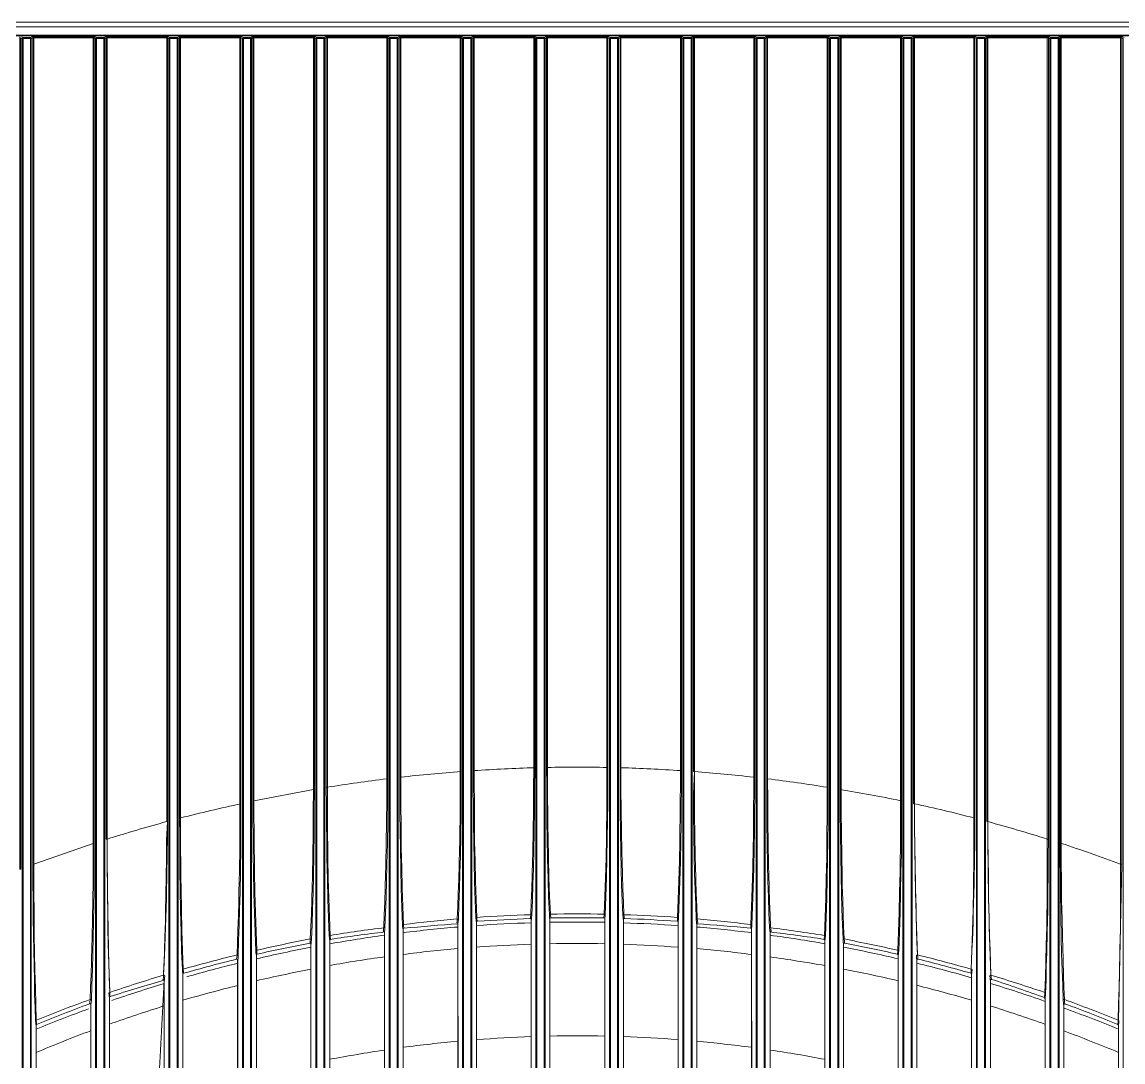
# Model space of a CAD drawing. Header units: millimetres. Extents: x 90740 to 167944, y -39332 to 25855.
# Drawn here: x 137979.1 to 138427.2, y 12606.7 to 13030 of the extents above; entities that cross this region are included whole.
import ezdxf

# ---------------------------------------------------------------- set-up
doc = ezdxf.new("R2010")
doc.units = ezdxf.units.MM
doc.linetypes.add('PDF_IMPORT', pattern=[1, 0.8, -0.2])
doc.layers.add('PDF4_Geometry', color=7, linetype='Continuous')

# ---------------------------------------------------------------- blocks, each defined once
blk = doc.blocks.new('200-A_10 bis 12')
at = {"layer": 'PDF4_Geometry', "lineweight": 13}
for p, q in [((6274.36, 3276.98), (7412.41, 3276.98)), ((6500.36, 3273.81), (6500.36, 2336.02)), ((6513.59, 3273.61), (6515.48, 3273.61)), ((6515.28, 2336.02), (6515.28, 3273.81)), ((6530.89, 3108.75), (6530.89, 3273.96)), ((6572.85, 3118.55), (6572.85, 3273.96)), ((6604.87, 2901.65), (6604.87, 3273.81)), ((6605.56, 3273.96), (6605.56, 3125.27)), ((6648.01, 3273.61), (6649.85, 3273.61)), ((6677.87, 3273.61), (6679.76, 3273.61)), ((6694.65, 3273.61), (6692.81, 3273.61)), ((6709.42, 2336.02), (6709.42, 3273.81)), ((6722.16, 3099.39), (6722.16, 3273.96))]:
    blk.add_line(p, q, dxfattribs=at)
for points in [[(6298.87, 3275.98), (7412.88, 3275.98)], [(6498.56, 3273.96), (6498.87, 3273.81), (6500.36, 3273.81), (6500.63, 3273.96), (6513.53, 3273.96), (6513.79, 3273.81), (6515.28, 3273.81), (6515.55, 3273.96), (6528.45, 3273.96), (6528.71, 3273.81), (6530.2, 3273.81), (6530.47, 3273.96), (6543.37, 3273.96), (6543.68, 3273.81), (6545.14, 3273.81), (6545.41, 3273.96), (6558.33, 3273.96), (6558.6, 3273.81), (6560.06, 3273.81), (6560.37, 3273.96), (6573.23, 3273.96), (6573.52, 3273.81), (6574.98, 3273.81), (6575.29, 3273.96), (6588.19, 3273.96), (6588.46, 3273.81), (6589.95, 3273.81), (6590.21, 3273.96), (6603.11, 3273.96), (6603.38, 3273.81), (6604.87, 3273.81), (6605.13, 3273.96), (6618.03, 3273.96), (6618.34, 3273.81), (6619.79, 3273.81), (6620.1, 3273.96), (6633, 3273.96), (6633.26, 3273.81), (6634.75, 3273.81), (6635, 3273.96), (6647.94, 3273.96), (6648.21, 3273.81), (6649.65, 3273.81), (6649.94, 3273.96), (6662.84, 3273.96), (6663.13, 3273.81), (6664.61, 3273.81), (6664.88, 3273.96), (6677.8, 3273.96), (6678.07, 3273.81), (6679.56, 3273.81), (6679.82, 3273.96), (6692.7, 3273.96), (6692.99, 3273.81), (6694.45, 3273.81), (6694.74, 3273.96), (6707.66, 3273.96), (6707.93, 3273.81), (6709.42, 3273.81), (6709.68, 3273.96), (6722.61, 3273.96), (6722.87, 3273.81)], [(6929.13, 3274.34), (6307.64, 3274.34), (6307.6, 3274.3), (6307.02, 3274.07)], [(6307.71, 3274.34), (6307.27, 3274.14), (6948.69, 3274.14)], [(6498.18, 2505.29), (6498.36, 2505.29), (6498.36, 2336.07), (6498.67, 2336.22), (6498.67, 3273.61), (6498.36, 3273.79), (6498.36, 3104.58), (6498.18, 3104.58), (6498.18, 3273.96)], [(6500.52, 3273.61), (6498.67, 3273.61), (6498.74, 3273.74), (6498.87, 3273.81), (6498.87, 3273.74)], [(6498.87, 3273.81), (6498.87, 2336.02), (6498.74, 2336.09), (6498.67, 2336.22)], [(6501, 3273.96), (6501, 3102.49), (6501.03, 3099.39), (6501.07, 3096.25), (6501.07, 3093.12), (6501.09, 3091.59), (6501.09, 3091.17), (6501.16, 3087.53), (6501.23, 3083.93), (6501.34, 3080.42), (6501.45, 3077.05), (6501.54, 3073.83), (6501.54, 3073.72), (6501.58, 3073.43), (6501.6, 3073.1), (6501.6, 3072.96), (6501.54, 3072.9), (6501.52, 3072.79), (6501.47, 3072.92), (6501.45, 3073.3), (6501.4, 3073.72), (6501.29, 3076.36), (6501.2, 3079.14), (6501.14, 3081.98), (6501.07, 3084.95), (6501, 3088.02), (6500.94, 3091.13), (6500.89, 3094.7), (6500.87, 3098.27), (6500.83, 3101.94), (6500.83, 3273.79), (6500.52, 3273.61), (6500.49, 3273.74), (6500.36, 3273.81)], [(6500.52, 3273.61), (6500.52, 2336.22)], [(6513.33, 3273.79), (6500.83, 3273.79), (6500.76, 3273.92), (6500.63, 3273.96)], [(6512.64, 3076.96), (6512.57, 3077.12), (6512.37, 3077.16), (6512.39, 3077.23), (6512.44, 3077.52), (6512.51, 3078.05), (6512.57, 3080.49), (6512.68, 3083.04), (6512.77, 3085.89), (6512.84, 3088.86), (6512.88, 3090.35), (6512.88, 3090.7), (6512.95, 3094.43), (6513.02, 3098.21), (6513.08, 3102.07), (6513.1, 3105.93), (6513.1, 3273.96)], [(6512.64, 3025.38), (6512.64, 3077.03), (6512.71, 3077.36), (6512.75, 3077.92), (6512.84, 3080.96), (6512.95, 3084.13), (6513.04, 3087.37), (6513.1, 3090.64), (6513.19, 3093.81), (6513.22, 3096.99), (6513.28, 3100.23), (6513.28, 3103.38), (6513.33, 3106.6), (6513.33, 3273.79), (6513.59, 3273.61), (6513.59, 2336.22)], [(6513.53, 3273.96), (6513.39, 3273.92), (6513.33, 3273.79)], [(6513.79, 3273.81), (6513.79, 2336.02), (6513.66, 2336.09), (6513.59, 2336.22)], [(6513.79, 3273.81), (6513.66, 3273.74), (6513.59, 3273.61)], [(6515.28, 3273.81), (6515.41, 3273.74), (6515.48, 3273.61), (6515.75, 3273.79), (6515.75, 3110.69), (6515.97, 3110.69)], [(6515.48, 2336.22), (6515.48, 3273.61)], [(6528.25, 3273.79), (6515.75, 3273.79), (6515.68, 3273.92), (6515.55, 3273.96)], [(6528.07, 3273.96), (6528.07, 3114.24), (6528.25, 3114.24), (6528.25, 3273.79), (6528.51, 3273.61), (6528.51, 2855.69), (6528.71, 2855.69), (6528.71, 3273.81)], [(6528.45, 3273.96), (6528.31, 3273.92), (6528.25, 3273.79)], [(6530.4, 3273.61), (6528.51, 3273.61), (6528.58, 3273.74), (6528.71, 3273.81)], [(6542.97, 3273.96), (6542.97, 3113.31), (6542.92, 3108.75), (6542.86, 3104.25), (6542.77, 3099.85), (6542.77, 3099.5), (6542.72, 3098.01), (6542.66, 3095.06), (6542.57, 3092.19), (6542.46, 3089.62), (6542.39, 3087.11), (6542.32, 3086.6), (6542.3, 3086.31), (6542.26, 3086.24), (6542.43, 3086.22), (6542.5, 3086.04), (6542.5, 3032.67)], [(6530.4, 3273.61), (6530.4, 2858.02), (6530.82, 2858.56), (6530.84, 2858.49), (6530.84, 2858.09), (6530.89, 2857.51), (6530.89, 2856.98), (6530.71, 2856.36), (6530.71, 2856.45), (6530.78, 2857.49), (6530.78, 2858.02), (6530.82, 2858.29), (6530.78, 2858.4), (6530.78, 2858.42)], [(6543.17, 3273.79), (6530.69, 3273.79), (6530.64, 3273.92), (6530.47, 3273.96)], [(6542.97, 2872.17), (6542.97, 2872.94), (6543.01, 2873.48), (6543.03, 2873.74), (6543.03, 2873.9), (6543.48, 2874.41), (6543.48, 3273.61), (6543.17, 3273.79), (6543.17, 3113.33), (6543.14, 3108.84), (6543.1, 3104.25), (6543.01, 3099.78), (6542.9, 3096.45), (6542.83, 3093.21), (6542.7, 3090.04), (6542.59, 3086.97)], [(6543.37, 3273.96), (6543.23, 3273.92), (6543.17, 3273.79)], [(6545.34, 3273.61), (6543.48, 3273.61), (6543.54, 3273.74), (6543.68, 3273.81)], [(6543.81, 2874.27), (6543.61, 2874.21), (6543.48, 2874.41), (6543.68, 2874.41), (6543.68, 3273.81)], [(6545.81, 3273.96), (6545.81, 3115.39), (6545.85, 3112.28), (6545.88, 3109.11), (6545.92, 3106), (6545.94, 3104.45), (6545.94, 3104.05), (6546.01, 3099.85), (6546.12, 3095.72), (6546.25, 3091.79), (6546.39, 3088.06), (6546.39, 3087.73), (6546.41, 3087.4), (6546.45, 3087.24), (6546.34, 3087.17), (6546.32, 3087.04), (6546.25, 3087.2), (6546.21, 3087.57), (6546.19, 3087.93), (6546.08, 3091.66), (6545.94, 3095.52), (6545.81, 3099.7), (6545.74, 3104.03), (6545.68, 3107.56), (6545.63, 3111.13), (6545.61, 3114.79), (6545.61, 3273.79), (6545.34, 3273.61), (6545.3, 3273.74), (6545.14, 3273.81)], [(6545.14, 3273.81), (6545.14, 2875.81), (6545.23, 2875.72), (6545.28, 2875.67), (6545.3, 2875.74), (6545.34, 2875.81), (6545.14, 2875.81)], [(6545.34, 3273.61), (6545.34, 2875.81), (6545.74, 2876.14), (6545.79, 2876.07), (6545.81, 2875.94), (6545.81, 2874.54)], [(6558.13, 3273.79), (6545.61, 3273.79), (6545.54, 3273.92), (6545.41, 3273.96)], [(6545.81, 3118.5), (6545.61, 3118.5), (6545.81, 3118.5), (6557.93, 3120.77), (6557.93, 3273.96)], [(6558.6, 2886.37), (6558.6, 3273.81)], [(6558.33, 3273.96), (6558.2, 3273.92), (6558.13, 3273.79)], [(6560.26, 3273.61), (6558.4, 3273.61), (6558.46, 3273.74), (6558.6, 3273.81)], [(6560.77, 3273.96), (6560.77, 3111.89), (6560.84, 3108.78), (6560.84, 3107.22), (6560.86, 3106.87), (6560.93, 3102.69), (6561.04, 3098.63), (6561.17, 3094.77), (6561.31, 3091.06), (6561.35, 3090.77), (6561.37, 3090.44), (6561.42, 3090.28), (6561.28, 3090.22), (6561.24, 3090.08), (6561.17, 3090.24), (6561.17, 3090.62), (6561.15, 3090.97), (6560.97, 3094.61), (6560.86, 3098.43), (6560.77, 3102.54), (6560.66, 3106.8), (6560.64, 3110.33), (6560.6, 3113.86), (6560.57, 3117.57), (6560.53, 3121.23), (6560.53, 3273.79), (6560.26, 3273.61), (6560.2, 3273.74), (6560.06, 3273.81)], [(6560.06, 3273.81), (6560.06, 2887.31), (6560.26, 2887.31)], [(6573.05, 3273.79), (6560.53, 3273.79), (6560.51, 3273.92), (6560.37, 3273.96)], [(6572.38, 3091.77), (6572.41, 3091.86), (6572.45, 3092.15), (6572.47, 3092.66), (6572.58, 3095.72), (6572.72, 3098.94), (6572.78, 3102.2), (6572.85, 3105.54), (6572.96, 3109.84), (6573.03, 3114.26), (6573.05, 3118.59), (6573.05, 3273.79), (6573.32, 3273.61), (6573.32, 2894.32)], [(6573.23, 3273.96), (6573.12, 3273.92), (6573.05, 3273.79)], [(6575.18, 3273.61), (6573.32, 3273.61), (6573.38, 3273.74), (6573.52, 3273.81)], [(6573.63, 2894.17), (6573.43, 2894.17), (6573.32, 2894.32), (6573.52, 2894.32), (6573.52, 3273.81)], [(6575.69, 3273.96), (6575.69, 3117.12), (6575.74, 3113.97), (6575.76, 3110.86), (6575.8, 3109.31), (6575.8, 3108.91), (6575.89, 3104.78), (6576, 3100.78), (6576.09, 3096.94), (6576.27, 3093.28), (6576.27, 3092.99), (6576.31, 3092.66), (6576.34, 3092.52), (6576.2, 3092.46), (6576.16, 3092.32), (6576.14, 3092.46), (6576.07, 3092.86), (6576.07, 3093.19), (6575.94, 3096.79), (6575.8, 3100.58), (6575.69, 3104.65), (6575.63, 3108.84), (6575.56, 3112.37), (6575.52, 3115.95), (6575.49, 3119.61), (6575.49, 3273.79), (6575.18, 3273.61), (6575.16, 3273.74), (6574.98, 3273.81)], [(6574.98, 3273.81), (6574.98, 2894.97), (6575.05, 2894.83), (6575.09, 2894.77), (6575.18, 2894.83), (6575.18, 3273.61)], [(6587.97, 3273.79), (6575.49, 3273.79), (6575.43, 3273.92), (6575.29, 3273.96)], [(6589.95, 3273.81), (6589.95, 2899.65)], [(6588.28, 2899.32), (6588.28, 3273.61), (6587.97, 3273.79), (6587.97, 3120.1), (6587.95, 3115.81), (6587.88, 3111.46), (6587.82, 3107.2), (6587.7, 3103.83), (6587.64, 3100.58), (6587.5, 3097.39), (6587.42, 3094.3), (6587.37, 3093.81), (6587.33, 3093.52), (6587.3, 3093.41), (6587.5, 2980.8)], [(6587.3, 3093.41), (6587.24, 3093.57), (6587.1, 3093.61), (6587.1, 3093.68), (6587.17, 3093.97), (6587.17, 3094.43), (6587.3, 3096.99), (6587.37, 3099.58), (6587.48, 3102.47), (6587.57, 3105.4), (6587.57, 3106.89), (6587.62, 3107.27), (6587.68, 3111.42), (6587.75, 3115.73), (6587.77, 3120.08), (6587.77, 3273.96)], [(6590.15, 3273.61), (6590.15, 2899.65)], [(6588.46, 2899.32), (6588.46, 3273.81)], [(6588.19, 3273.96), (6588.04, 3273.92), (6587.97, 3273.79)], [(6590.15, 3273.61), (6588.28, 3273.61), (6588.33, 3273.74), (6588.46, 3273.81)], [(6590.61, 3273.96), (6590.61, 3121.57), (6590.66, 3118.5), (6590.66, 3115.35), (6590.72, 3112.22), (6590.72, 3110.26), (6590.81, 3106.16), (6590.92, 3102.2), (6591.06, 3098.36), (6591.19, 3094.74), (6591.19, 3094.43), (6591.23, 3094.08), (6591.3, 3093.95), (6591.17, 3093.88), (6591.1, 3093.75), (6591.06, 3093.9), (6591.03, 3094.3), (6590.99, 3094.63), (6590.86, 3098.21), (6590.72, 3102), (6590.61, 3106.02), (6590.55, 3110.2), (6590.48, 3113.73), (6590.46, 3117.26), (6590.41, 3120.94), (6590.41, 3273.79), (6590.15, 3273.61), (6590.08, 3273.74), (6589.95, 3273.81)], [(6602.94, 3273.79), (6590.41, 3273.79), (6590.35, 3273.92), (6590.21, 3273.96)], [(6603.11, 3273.96), (6602.98, 3273.92), (6602.94, 3273.79)], [(6605.07, 3273.61), (6603.18, 3273.61), (6603.25, 3273.74), (6603.38, 3273.81)], [(6605.56, 3125.27), (6605.58, 3122.19), (6605.58, 3119.15), (6605.62, 3115.97), (6605.64, 3112.84), (6605.69, 3111.33), (6605.69, 3110.93), (6605.78, 3106.82), (6605.84, 3102.87), (6605.98, 3099.03), (6606.13, 3095.39), (6606.15, 3095.1), (6606.2, 3094.77), (6606.22, 3094.63), (6606.09, 3094.57), (6606.02, 3094.43), (6605.98, 3094.57), (6605.95, 3094.97), (6605.95, 3095.3), (6605.78, 3098.9), (6605.69, 3102.63), (6605.58, 3106.69), (6605.49, 3110.86), (6605.4, 3114.35), (6605.38, 3117.92), (6605.38, 3121.57), (6605.33, 3125.27), (6605.33, 3273.79), (6605.07, 3273.61), (6605, 3273.74), (6604.87, 3273.81)], [(6605.07, 3273.61), (6605.07, 2901.85), (6605.49, 2901.83), (6605.51, 2901.76), (6605.51, 2901.56), (6605.56, 2901.25), (6605.58, 2900.92), (6605.58, 2900.65), (6605.38, 2900.65), (6605.38, 2901.18), (6605.33, 2901.43), (6605.31, 2901.56), (6605.31, 2901.63), (6605.11, 2901.65)], [(6617.83, 3273.79), (6605.33, 3273.79), (6605.31, 3273.92), (6605.13, 3273.96)], [(6617.63, 3273.96), (6617.63, 3119.15), (6617.59, 3115.97), (6617.57, 3112.84), (6617.52, 3111.33), (6617.52, 3110.93), (6617.46, 3106.82), (6617.32, 3102.87), (6617.19, 3099.03), (6617.06, 3095.39), (6617.06, 3095.1), (6617.01, 3094.77), (6616.99, 3094.63), (6617.12, 3094.57), (6617.19, 3094.43)], [(6617.19, 2981.53), (6617.19, 3094.57), (6617.26, 3094.97), (6617.26, 3095.3), (6617.43, 3098.96), (6617.52, 3102.89), (6617.63, 3106.82), (6617.72, 3110.86), (6617.77, 3114.42), (6617.83, 3118.06), (6617.83, 3273.79), (6618.14, 3273.61), (6618.21, 3273.74), (6618.34, 3273.81)], [(6618.03, 3273.96), (6617.9, 3273.92), (6617.83, 3273.79)], [(6619.99, 3273.61), (6618.14, 3273.61), (6618.14, 2901.85), (6618.34, 2901.85), (6618.34, 3273.81)], [(6620.48, 3273.96), (6620.48, 3120.88), (6620.54, 3116.55), (6620.61, 3112.28), (6620.67, 3108.15), (6620.67, 3107.76), (6620.72, 3106.27), (6620.79, 3103.31), (6620.87, 3100.47), (6620.99, 3097.83), (6621.07, 3095.3), (6621.12, 3094.83), (6621.14, 3094.57), (6621.19, 3094.5), (6621.01, 3094.43), (6620.99, 3094.3), (6620.94, 3094.37), (6620.92, 3094.7), (6620.87, 3095.17), (6620.74, 3098.21), (6620.63, 3101.34), (6620.54, 3104.65), (6620.48, 3108.09), (6620.41, 3112.17), (6620.34, 3116.37), (6620.3, 3120.77), (6620.3, 3273.79), (6619.99, 3273.61), (6619.99, 2901.76)], [(6619.79, 2901.63), (6619.79, 3273.81)], [(6619.79, 3273.81), (6619.96, 3273.74), (6619.99, 3273.61)], [(6632.8, 3273.79), (6620.3, 3273.79), (6620.23, 3273.92), (6620.1, 3273.96)], [(6632.6, 3273.96), (6632.6, 3121.57), (6632.55, 3118.5), (6632.55, 3115.35), (6632.49, 3112.22), (6632.49, 3110.66), (6632.44, 3110.26), (6632.38, 3106.16), (6632.29, 3102.2), (6632.15, 3098.36), (6632.02, 3094.74), (6631.98, 3094.43), (6631.98, 3094.08), (6631.91, 3093.95), (6632.04, 3093.88), (6632.11, 3093.75)], [(6632.11, 3038.95), (6632.11, 3093.75), (6632.15, 3093.9), (6632.18, 3094.3), (6632.22, 3094.63), (6632.35, 3098.34), (6632.49, 3102.2), (6632.6, 3106.13), (6632.66, 3110.2), (6632.73, 3113.79), (6632.75, 3117.44), (6632.8, 3121.03), (6632.8, 3273.79), (6633.06, 3273.61), (6633.13, 3273.74), (6633.26, 3273.81)], [(6633, 3273.96), (6632.86, 3273.92), (6632.8, 3273.79)], [(6634.95, 3273.61), (6633.06, 3273.61), (6633.06, 2899.65), (6633.26, 2899.65), (6633.26, 3273.81)], [(6634.75, 3273.81), (6634.75, 2899.32), (6634.95, 2899.32), (6634.86, 2899.14), (6634.68, 2899.12), (6634.68, 2899.19), (6634.75, 2899.32)], [(6634.75, 3273.81), (6634.88, 3273.74), (6634.95, 3273.61)], [(6647.7, 3273.79), (6635.22, 3273.79), (6635.15, 3273.92), (6635, 3273.96)], [(6635.91, 3093.41), (6635.97, 3093.57), (6636.11, 3093.61), (6636.11, 3093.68), (6636.04, 3093.97), (6635.99, 3094.43), (6635.91, 3096.99), (6635.82, 3099.58), (6635.71, 3102.47), (6635.64, 3105.4), (6635.62, 3106.89), (6635.62, 3107.27), (6635.51, 3111.42), (6635.48, 3115.73), (6635.44, 3120.08), (6635.44, 3273.96)], [(6647.5, 3273.96), (6647.5, 3120.21), (6647.47, 3117.12), (6647.47, 3113.97), (6647.43, 3110.86), (6647.41, 3109.31), (6647.41, 3108.91), (6647.3, 3104.78), (6647.21, 3100.78), (6647.07, 3096.94), (6646.94, 3093.28), (6646.94, 3092.99), (6646.92, 3092.66), (6646.87, 3092.52), (6647.01, 3092.46), (6647.05, 3092.32), (6647.23, 2980.2)], [(6648.21, 3273.81), (6648.07, 3273.74), (6648.01, 3273.61), (6647.7, 3273.79), (6647.7, 3119.68), (6647.67, 3116.08), (6647.63, 3112.44), (6647.61, 3108.84), (6647.5, 3104.78), (6647.41, 3100.81), (6647.27, 3096.92), (6647.14, 3093.19)], [(6647.94, 3273.96), (6647.76, 3273.92), (6647.7, 3273.79)], [(6648.21, 3273.81), (6648.21, 2894.97), (6648.01, 2894.97), (6648.01, 3273.61)], [(6649.65, 2894.32), (6649.65, 3273.81)], [(6649.85, 3273.61), (6649.83, 3273.74), (6649.65, 3273.81)], [(6662.64, 3273.79), (6650.14, 3273.79), (6650.07, 3273.92), (6649.94, 3273.96)], [(6662.44, 3273.96), (6662.44, 3115.08), (6662.39, 3111.89), (6662.37, 3108.78), (6662.35, 3107.22), (6662.35, 3106.87), (6662.24, 3102.69), (6662.17, 3098.63), (6662.04, 3094.77), (6661.9, 3091.06), (6661.88, 3090.77), (6661.84, 3090.44), (6661.82, 3090.28), (6661.9, 3090.22), (6661.97, 3090.08)], [(6661.97, 3036.11), (6661.97, 3090.08), (6662.02, 3090.24), (6662.04, 3090.62), (6662.08, 3090.97), (6662.22, 3094.7), (6662.35, 3098.67), (6662.44, 3102.69), (6662.5, 3106.8), (6662.57, 3110.4), (6662.64, 3114.04), (6662.64, 3273.79), (6662.93, 3273.61), (6662.97, 3273.74), (6663.13, 3273.81)], [(6662.84, 3273.96), (6662.7, 3273.92), (6662.64, 3273.79)], [(6664.81, 3273.61), (6662.93, 3273.61), (6662.93, 2887.31), (6663.13, 2887.31), (6663.13, 3273.81)], [(6665.08, 3273.79), (6664.81, 3273.61), (6664.81, 2886.37), (6665.21, 2886.04), (6665.23, 2885.91), (6665.28, 2885.64), (6665.28, 2884.53), (6665.08, 2884.53), (6665.06, 2885.06), (6664.99, 2885.51), (6664.95, 2885.73), (6664.95, 2885.78), (6664.92, 2885.84), (6664.92, 2885.86), (6664.88, 2885.86), (6664.79, 2885.98), (6664.75, 2886), (6664.48, 2886.22)], [(6664.61, 3273.81), (6664.75, 3273.74), (6664.81, 3273.61)], [(6677.6, 3273.79), (6665.08, 3273.79), (6665.01, 3273.92), (6664.88, 3273.96)], [(6665.75, 2883.84), (6665.75, 2972.68), (6665.55, 2972.85), (6665.5, 2972.99), (6665.48, 2973.32), (6665.43, 2973.81), (6665.41, 2974.47), (6665.41, 2976.69), (6665.43, 2977.36), (6665.48, 2977.87), (6665.5, 2978.16), (6665.55, 2978.29), (6665.75, 2978.4), (6665.75, 3089.37), (6665.7, 3089.7), (6665.68, 3090.24), (6665.55, 3093.26), (6665.43, 3096.39), (6665.35, 3099.65), (6665.28, 3103.09), (6665.21, 3107.33), (6665.15, 3111.69), (6665.08, 3116.21), (6665.08, 3273.79)], [(6665.28, 3273.96), (6665.28, 3116.28), (6665.35, 3111.82), (6665.41, 3107.42), (6665.48, 3103.16), (6665.48, 3102.76), (6665.5, 3101.27), (6665.61, 3098.34), (6665.68, 3095.46), (6665.77, 3092.88), (6665.9, 3090.35), (6665.95, 3089.88), (6665.97, 3089.57), (6666.01, 3089.5), (6665.83, 3089.48), (6665.75, 3089.33)], [(6677.4, 3273.96), (6677.4, 3118.5), (6677.38, 3115.39), (6677.38, 3112.28), (6677.34, 3109.11), (6677.31, 3106), (6677.27, 3104.45), (6677.27, 3104.05), (6677.2, 3099.85), (6677.07, 3095.72), (6676.98, 3091.79), (6676.85, 3088.06), (6676.85, 3088), (6676.8, 3087.73), (6676.78, 3087.4), (6676.74, 3087.24), (6676.85, 3087.17), (6676.91, 3087.04), (6676.91, 2977.23)], [(6678.07, 3273.81), (6677.93, 3273.74), (6677.87, 3273.61), (6677.6, 3273.79), (6677.6, 3118.5), (6677.58, 3114.86), (6677.54, 3111.26), (6677.54, 3107.62), (6677.47, 3104.03), (6677.38, 3099.83), (6677.27, 3095.77), (6677.14, 3091.77), (6677, 3087.93)], [(6680.71, 3032.67), (6680.71, 3086.04), (6680.78, 3086.22), (6680.93, 3086.24), (6680.91, 3086.31), (6680.87, 3086.6), (6680.84, 3087.11), (6680.71, 3089.62), (6680.64, 3092.19), (6680.53, 3095.06), (6680.47, 3098.01), (6680.44, 3099.5), (6680.4, 3099.85), (6680.35, 3104.25), (6680.29, 3108.75), (6680.24, 3113.31), (6680.22, 3117.86), (6680.02, 3117.86), (6680.02, 3273.79), (6679.76, 3273.61), (6679.76, 2874.41)], [(6677.8, 3273.96), (6677.62, 3273.92), (6677.6, 3273.79)], [(6679.56, 3273.81), (6679.56, 2874.41), (6679.76, 2874.41), (6679.62, 2874.21), (6679.38, 2874.27), (6679.62, 2874.21), (6677.87, 2875.74), (6677.87, 3273.61)], [(6677.87, 2875.81), (6678.07, 2875.81), (6678.07, 3273.81)], [(6679.56, 3273.81), (6679.69, 3273.74), (6679.76, 3273.61)], [(6692.5, 3273.79), (6680.02, 3273.79), (6679.98, 3273.92), (6679.82, 3273.96)], [(6692.3, 3114.99), (6692.5, 3114.99), (6692.5, 3273.79), (6692.81, 3273.61), (6692.88, 3273.74), (6692.99, 3273.81)], [(6692.7, 3273.96), (6692.57, 3273.92), (6692.5, 3273.79)], [(6692.81, 2858.02), (6692.99, 2858.02), (6692.99, 3273.81)], [(6692.81, 3273.61), (6692.81, 2857.96), (6692.83, 2857.89), (6692.9, 2857.96)], [(6694.45, 3273.81), (6694.45, 2855.69), (6694.65, 2855.69), (6694.52, 2855.47), (6694.32, 2855.58), (6694.34, 2855.62)], [(6694.32, 2855.58), (6694.52, 2855.11), (6694.59, 2855), (6694.68, 2854.85), (6694.72, 2854.78), (6694.72, 2854.71), (6694.74, 2854.58), (6694.79, 2854.2), (6694.85, 2853.8), (6694.92, 2853.12), (6694.94, 2852.41), (6695.14, 2852.41), (6695.14, 2854.31), (6695.12, 2854.67), (6695.12, 2854.8), (6695.07, 2854.87), (6694.65, 2855.69), (6694.65, 3273.61), (6694.94, 3273.79), (6694.94, 3114.24), (6695.14, 3114.24)], [(6694.45, 3273.81), (6694.61, 3273.74), (6694.65, 3273.61)], [(6707.46, 3273.79), (6694.94, 3273.79), (6694.87, 3273.92), (6694.74, 3273.96)], [(6695.14, 3273.96), (6695.14, 3110.46), (6695.21, 3106.73), (6695.25, 3103), (6695.27, 3099.32), (6695.34, 3095.72), (6695.39, 3095.37), (6695.41, 3093.88), (6695.47, 3090.93), (6695.59, 3088.06), (6695.67, 3085.49), (6695.76, 3082.98), (6695.81, 3082.51), (6695.87, 3082.22), (6695.87, 3082.11), (6695.7, 3082.11), (6695.65, 3081.96), (6695.45, 2973.85)], [(6707.24, 3273.96), (6707.24, 3104.45), (6707.2, 3101.32), (6707.18, 3098.21), (6707.18, 3096.65), (6707.13, 3096.25), (6707.11, 3092.72), (6707, 3089.22), (6706.91, 3085.84), (6706.84, 3082.58), (6706.71, 3079.47), (6706.71, 3079.07), (6706.69, 3078.78), (6706.64, 3078.65), (6706.71, 3078.58), (6706.78, 3078.45)], [(6707.93, 3273.81), (6707.8, 3273.74), (6707.73, 3273.61), (6707.46, 3273.79), (6707.46, 3110.69), (6707.44, 3107.09), (6707.44, 3103.45), (6707.37, 3099.83), (6707.33, 3096.23), (6707.24, 3091.84), (6707.13, 3087.57), (6707.04, 3084.75), (6706.98, 3081.98), (6706.86, 3079.34), (6706.84, 3078.94), (6706.8, 3078.58), (6706.78, 3078.45), (6706.78, 2972.14)], [(6707.93, 3273.81), (6707.93, 2336.02), (6707.8, 2336.09), (6707.73, 2336.22), (6707.46, 2336.07), (6707.46, 2499.14), (6707.24, 2499.14)], [(6707.66, 3273.96), (6707.53, 3273.92), (6707.46, 3273.79)], [(6709.62, 3273.61), (6707.73, 3273.61), (6707.73, 2336.22)], [(6710.57, 3076.96), (6710.55, 3077.03), (6710.51, 3077.36), (6710.48, 3077.92), (6710.37, 3080.93), (6710.24, 3084.07), (6710.15, 3087.31), (6710.08, 3090.64), (6710.02, 3095.23), (6709.95, 3099.96), (6709.91, 3103.23), (6709.88, 3106.49), (6709.88, 3273.79), (6709.62, 3273.61), (6709.55, 3273.74), (6709.42, 3273.81)], [(6710.08, 2500.03), (6709.88, 2500.03), (6709.88, 2336.07), (6709.62, 2336.22), (6709.62, 3273.61)], [(6722.41, 3273.79), (6709.88, 3273.79), (6709.82, 3273.92), (6709.68, 3273.96)], [(6710.08, 3273.96), (6710.08, 3105.93), (6710.15, 3102.07), (6710.15, 3098.21), (6710.24, 3094.43), (6710.31, 3090.7), (6710.31, 3090.35), (6710.37, 3088.86), (6710.44, 3085.89), (6710.51, 3083.04), (6710.62, 3080.49), (6710.71, 3078.05), (6710.77, 3077.52), (6710.82, 3077.23), (6710.84, 3077.16), (6710.64, 3077.12), (6710.57, 3076.96), (6710.57, 3025.38)], [(6724.52, 2336.22), (6722.67, 2336.22), (6722.67, 3273.61), (6722.41, 3273.79), (6722.41, 3105.6), (6722.16, 3105.6), (6722.41, 3105.6), (6721.74, 3073.79), (6721.81, 3073.72), (6721.78, 3073.3), (6721.74, 3072.92), (6721.72, 3072.79)], [(6722.61, 3273.96), (6722.43, 3273.92), (6722.41, 3273.79)], [(6601.29, 3038.35), (6601.76, 3038.48), (6602.09, 3038.88), (6602.22, 3039.35), (6602.22, 3094.3), (6602.16, 3094.43), (6602.02, 3094.5), (6602.07, 3094.57), (6602.09, 3094.83), (6602.14, 3095.3), (6602.22, 3097.83), (6602.34, 3100.47), (6602.4, 3103.31), (6602.49, 3106.27), (6602.54, 3107.76), (6602.54, 3108.15), (6602.6, 3112.28), (6602.67, 3116.55), (6602.71, 3120.88), (6602.74, 3125.21)], [(6617.83, 3125.27), (6617.63, 3125.27)], [(6575.56, 3123.27), (6575.69, 3123.27)], [(6590.48, 3124.61), (6590.61, 3124.61)], [(6632.8, 3124.61), (6632.6, 3124.61)], [(6647.7, 3123.27), (6647.5, 3123.27)], [(6650.85, 3091.77), (6650.8, 3091.86), (6650.78, 3092.15), (6650.74, 3092.66), (6650.6, 3095.66), (6650.51, 3098.83), (6650.4, 3102.14), (6650.31, 3105.54), (6650.25, 3109.73), (6650.18, 3113.99), (6650.18, 3118.46), (6650.14, 3122.94)], [(6557.42, 2978.4), (6557.42, 3089.33), (6557.35, 3089.48), (6557.22, 3089.5), (6557.24, 3089.57), (6557.29, 3089.88), (6557.29, 3090.35), (6557.42, 3092.88), (6557.51, 3095.46), (6557.6, 3098.34), (6557.69, 3101.27), (6557.73, 3102.76), (6557.73, 3103.16), (6557.82, 3107.42), (6557.89, 3111.82), (6557.89, 3116.28), (6557.93, 3120.77)], [(6665.08, 3120.77), (6665.28, 3120.77)], [(6572.38, 3091.77), (6572.32, 3091.93), (6572.14, 3091.97), (6572.19, 3092.04), (6572.21, 3092.32), (6572.27, 3092.79), (6572.34, 3095.3), (6572.45, 3097.94), (6572.54, 3100.78), (6572.61, 3103.71), (6572.65, 3105.2), (6572.65, 3105.6), (6572.74, 3109.8), (6572.78, 3114.17), (6572.85, 3118.55)], [(6530.89, 3114.99), (6530.69, 3114.99)], [(6501, 3105.6), (6500.83, 3105.6), (6501, 3105.6), (6513.1, 3109.8)], [(6710.08, 3109.8), (6709.88, 3109.8)], [(6532.58, 3029.71), (6532, 3029.78), (6531.55, 3030.16), (6531.35, 3030.69), (6531.35, 3083.2), (6531.42, 3083.31), (6531.53, 3083.38), (6531.49, 3083.51), (6531.47, 3083.82), (6531.42, 3084.13), (6531.42, 3084.2), (6531.29, 3088), (6531.16, 3092.06), (6531.09, 3096.25), (6530.98, 3100.54), (6530.98, 3100.92), (6530.96, 3102.47), (6530.91, 3105.6), (6530.89, 3108.75)], [(6721.72, 3022.56), (6721.72, 3072.79), (6721.67, 3072.9), (6721.58, 3072.96), (6721.61, 3073.1), (6721.65, 3073.43), (6721.65, 3073.83), (6721.74, 3077.05), (6721.87, 3080.42), (6721.94, 3083.93), (6722.03, 3087.53), (6722.07, 3091.17), (6722.1, 3091.59), (6722.14, 3093.12), (6722.14, 3096.25), (6722.16, 3099.39)], [(6591.1, 3093.75), (6591.1, 3038.95), (6590.9, 3038.86), (6590.86, 3038.71), (6590.81, 3038.37), (6590.79, 3037.88), (6590.75, 3037.24), (6590.72, 3036.51), (6590.72, 3035.73), (6590.75, 3035), (6590.79, 3034.4), (6590.81, 3033.87), (6590.86, 3033.53), (6590.9, 3033.4), (6591.1, 3033.31)], [(6606.02, 3094.43), (6606.02, 2981.53), (6605.84, 2981.4), (6605.78, 2981.27), (6605.75, 2980.94), (6605.71, 2980.47), (6605.69, 2979.8), (6605.69, 2977.58), (6605.71, 2976.96), (6605.75, 2976.45), (6605.78, 2976.12), (6605.84, 2975.98), (6606.02, 2975.9), (6606.02, 2900.63)], [(6621.12, 3034.2), (6620.99, 3033.71), (6620.79, 3033.8), (6620.72, 3033.93), (6620.67, 3034.27), (6620.63, 3034.78), (6620.61, 3035.44), (6620.61, 3037.62), (6620.63, 3038.28), (6620.67, 3038.79), (6620.72, 3039.13), (6620.79, 3039.22), (6620.99, 3039.35), (6620.99, 3094.3)], [(6576.16, 3092.32), (6576.16, 2980.34), (6575.96, 2980.2), (6575.94, 2980.07), (6575.89, 2979.74), (6575.83, 2979.2), (6575.83, 2975.72), (6575.89, 2975.23), (6575.94, 2974.87), (6575.96, 2974.79), (6576.16, 2974.65), (6576.16, 2893.99)], [(6651.07, 3091.97), (6650.91, 3091.93), (6650.85, 3091.77)], [(6650.94, 3092.79), (6651, 3092.32), (6651.05, 3092.04), (6651.07, 3091.97), (6651.05, 3091.99)], [(6561.24, 3090.08), (6561.24, 3036.11), (6561.04, 3035.97), (6560.97, 3035.84), (6560.93, 3035.51), (6560.91, 3034.98), (6560.91, 3034.33), (6560.86, 3033.6), (6560.86, 3032.87), (6560.91, 3032.13), (6560.91, 3031.49), (6560.93, 3030.96), (6560.97, 3030.62), (6561.04, 3030.54), (6561.24, 3030.42), (6561.24, 2921.92), (6561.37, 2921.41), (6561.75, 2921.06), (6562.28, 2920.92)], [(6546.32, 3087.04), (6546.32, 2977.23), (6546.12, 2977.09), (6546.05, 2976.96), (6546.01, 2976.63), (6545.99, 2976.12), (6545.94, 2975.45), (6545.94, 2973.25), (6545.99, 2972.61), (6546.01, 2972.08), (6546.05, 2971.74), (6546.12, 2971.63), (6546.32, 2971.54)], [(6531.35, 3083.2), (6531.33, 3083.33), (6531.29, 3083.67), (6531.29, 3084.07)], [(6516.44, 3078.45), (6516.44, 2972.14), (6516.24, 2972.01), (6516.19, 2971.88), (6516.12, 2971.5), (6516.12, 2971.01), (6516.1, 2970.34), (6516.06, 2969.61), (6516.06, 2968.83), (6516.1, 2968.1), (6516.12, 2967.46), (6516.12, 2966.93), (6516.19, 2966.59), (6516.24, 2966.48), (6516.44, 2966.39)], [(6501.52, 3072.79), (6501.52, 3022.56), (6501.29, 3022.36), (6501.27, 3022.23), (6501.2, 3021.85), (6501.16, 3021.3), (6501.14, 3020.66), (6501.14, 3018.32), (6501.16, 3017.68), (6501.2, 3017.15), (6501.27, 3016.81), (6501.29, 3016.68), (6501.52, 3016.61)]]:
    blk.add_lwpolyline(points, dxfattribs=at)
at = {"layer": 'PDF4_Geometry', "linetype": 'PDF_IMPORT', "lineweight": 13, "ltscale": 1.101927}
blk.add_lwpolyline([(6948.85, 3274.27), (6283.82, 3274.34)], dxfattribs=at)
at = {"layer": 'PDF4_Geometry', "lineweight": 13}
for points in [[(6515.97, 3273.96), (6515.97, 3104.45), (6515.99, 3101.32), (6516.04, 3098.21), (6516.06, 3096.65), (6516.06, 3096.25), (6516.12, 3092.72), (6516.19, 3089.22), (6516.26, 3085.84), (6516.37, 3082.58), (6516.5, 3079.47, -0.009346), (6515.97, 3110.69), (6515.97, 3107.56)], [(6530.2, 3273.81), (6530.2, 2858.02), (6530.4, 2858.02), (6530.38, 2857.96), (6530.38, 2857.89, -0.002397), (6528.89, 2855.58), (6528.69, 2855.47), (6528.51, 2855.69), (6528.11, 2854.87), (6528.11, 2854.67), (6528.07, 2854.31), (6528.07, 2853.14), (6528.05, 2852.41), (6528.25, 2852.41), (6528.31, 2853.12), (6528.38, 2853.8), (6528.4, 2854.2), (6528.45, 2854.58), (6528.49, 2854.71), (6528.49, 2854.78), (6528.25, 2854.67), (6528.11, 2854.87)], [(6542.52, 3032.67), (6542.52, 3086.11), (6542.59, 3086.44), (6542.59, 3086.97), (6542.52, 3087.04), (6542.39, 3087.11, 0.00913), (6531.42, 3084.2), (6531.33, 3084.13), (6531.29, 3084.07), (6531.11, 3087.86), (6530.98, 3091.84), (6530.89, 3096.1), (6530.82, 3100.47), (6530.76, 3104.05), (6530.71, 3107.62), (6530.71, 3111.29), (6530.69, 3114.99), (6530.69, 3273.79), (6530.4, 3273.61), (6530.33, 3273.74), (6530.2, 3273.81)], [(6560.26, 3273.61), (6560.26, 2887.22), (6560.2, 2887.15), (6560.13, 2887.17), (6560.06, 2887.31, -0.008829), (6558.71, 2886.22), (6558.51, 2886.22), (6558.4, 2886.37), (6558.4, 3273.61), (6558.13, 3273.79), (6558.13, 3120.77), (6558.09, 3116.35), (6558.06, 3111.91), (6558, 3107.44), (6557.93, 3103.09), (6557.86, 3099.72), (6557.75, 3096.48), (6557.66, 3093.28), (6557.51, 3090.24), (6557.49, 3089.7), (6557.44, 3089.37), (6557.42, 3089.33)], [(6590.46, 2898.41, -0.034195), (6602.71, 2900.38), (6602.71, 2900.45), (6602.74, 2900.85), (6602.74, 2901.49), (6602.78, 2901.63), (6602.8, 2901.65), (6603.18, 2901.76), (6603.38, 2901.76), (6603.38, 3273.81)], [(6590.61, 3124.61, -0.010273), (6602.94, 3125.21), (6602.74, 3125.21), (6602.74, 3273.96)], [(6604.91, 2901.65), (6605.11, 2901.65, 0.020535), (6603.42, 2901.56), (6603.25, 2901.63), (6603.18, 2901.76), (6603.18, 3273.61), (6602.94, 3273.79), (6602.94, 3125.21), (6602.91, 3120.9), (6602.87, 3116.64), (6602.8, 3112.28), (6602.74, 3108.09), (6602.67, 3104.71), (6602.56, 3101.47), (6602.47, 3098.27), (6602.34, 3095.17), (6602.29, 3094.7), (6602.27, 3094.37), (6602.22, 3094.3)], [(6635.44, 3124.41), (6635.22, 3124.41), (6635.22, 3273.79), (6634.95, 3273.61), (6634.95, 2899.32), (6635.37, 2899.14), (6635.37, 2898.99), (6635.42, 2898.68), (6635.44, 2898.32), (6635.44, 2897.88), (6635.22, 2897.88), (6635.2, 2898.25), (6635.2, 2898.54), (6635.13, 2898.79), (6635.13, 2898.92), (6635.08, 2898.94), (6635.06, 2898.94), (6635, 2898.99), (6634.93, 2899.01), (6634.68, 2899.12, 0.006535), (6632.82, 2899.47), (6632.69, 2899.59), (6632.66, 2899.67)], [(6662.64, 3121.23), (6662.44, 3121.23, 0.011067), (6650.34, 3122.94), (6650.14, 3122.94), (6650.14, 3273.79), (6649.85, 3273.61), (6649.85, 2894.32)], [(6662.08, 3090.97), (6662.02, 3091.04), (6661.9, 3091.06, 0.007493), (6650.74, 3092.66), (6650.8, 3092.75), (6650.94, 3092.79), (6650.87, 3095.3), (6650.74, 3097.94), (6650.67, 3100.78), (6650.6, 3103.71), (6650.54, 3105.2), (6650.54, 3105.6), (6650.45, 3109.8), (6650.38, 3114.17), (6650.38, 3118.55), (6650.34, 3122.94), (6650.34, 3273.96)], [(6664.61, 3273.81), (6664.61, 2886.37), (6664.81, 2886.37), (6664.68, 2886.22), (6664.48, 2886.22), (6664.55, 2886.24), (6664.61, 2886.37, 0.008649), (6663.04, 2887.15)], [(6680.71, 3086.04), (6680.67, 3086.11), (6680.64, 3086.44), (6680.6, 3086.97), (6680.67, 3087.04), (6680.84, 3087.11, -0.009202), (6680.22, 3117.86), (6680.22, 3273.96)], [(6692.3, 3273.96), (6692.3, 3105.6), (6692.23, 3102.47), (6692.23, 3100.54), (6692.14, 3096.25), (6692.01, 3092.06), (6691.9, 3088), (6691.74, 3084.2), (6691.74, 3083.51), (6691.68, 3083.38), (6691.81, 3083.31), (6691.83, 3083.2), (6691.83, 3030.69), (6691.68, 3030.16), (6691.21, 3029.78), (6690.81, 3029.56, -0.078664), (6691.06, 3025.92), (6691.46, 3025.74), (6691.74, 3025.38), (6691.83, 3024.94), (6691.83, 2919.21), (6691.68, 2918.68), (6691.28, 2918.3), (6690.72, 2918.21)], [(6605.4, 3125.27), (6605.56, 3125.27, -0.00829), (6617.63, 3125.27)], [(6620.36, 3125.21), (6620.48, 3125.21, -0.009012), (6632.6, 3124.61)], [(6573.05, 3122.94), (6572.85, 3122.94, 0.01226), (6560.77, 3121.23), (6560.53, 3121.23)], [(6575.69, 3123.27, -0.012065), (6587.97, 3124.41), (6587.77, 3124.41)], [(6635.91, 3093.41), (6635.88, 3093.52), (6635.84, 3093.81), (6635.82, 3094.3), (6635.71, 3097.34), (6635.57, 3100.45), (6635.48, 3103.76), (6635.42, 3107.2), (6635.31, 3111.33), (6635.26, 3115.55), (6635.22, 3119.97), (6635.44, 3124.41, -0.011353), (6647.5, 3123.27)], [(6677.6, 3118.5), (6677.4, 3118.5, 0.010326), (6665.08, 3120.77)], [(6530.89, 3114.99, -0.00961), (6543.17, 3117.86), (6542.97, 3117.86)], [(6680.22, 3117.86, -0.011547), (6692.3, 3114.99)], [(6516.57, 3078.65, -0.00577), (6527.56, 3081.96), (6527.47, 3082.11), (6527.29, 3082.11), (6527.36, 3082.22), (6527.4, 3082.51), (6527.43, 3082.98), (6527.54, 3085.49), (6527.62, 3088.06), (6527.69, 3090.93), (6527.8, 3093.88), (6527.85, 3095.37), (6527.85, 3095.72), (6527.91, 3099.32), (6527.98, 3103), (6528, 3106.73), (6528.05, 3110.46), (6528.25, 3114.24, -0.009738), (6527.43, 3082.98), (6527.6, 3082.98), (6527.67, 3082.87), (6527.62, 3082.36), (6527.6, 3082.04), (6527.56, 3081.96), (6527.56, 2973.94)], [(6692.5, 3114.99, -0.011146), (6691.74, 3084.2), (6691.88, 3084.13), (6691.94, 3084.07), (6691.9, 3083.67), (6691.88, 3083.33), (6691.83, 3083.2)], [(6707.46, 3110.69), (6707.24, 3110.69, 0.008969), (6695.14, 3114.24)], [(6695.65, 2863.13), (6695.65, 2968.17), (6695.45, 2968.32), (6695.39, 2968.5), (6695.34, 2968.83), (6695.32, 2969.37), (6695.27, 2970.03), (6695.27, 2972.28), (6695.32, 2972.92), (6695.34, 2973.41), (6695.39, 2973.74), (6695.45, 2973.85), (6695.65, 2973.94), (6695.65, 3081.96), (6695.61, 3082.04), (6695.59, 3082.36), (6695.54, 3082.87), (6695.61, 3082.98), (6695.76, 3082.98, -0.010246), (6695.14, 3114.24)], [(6587.42, 3094.3), (6587.33, 3094.41), (6587.17, 3094.43, 0.010381), (6576.27, 3093.28), (6576.14, 3093.28), (6576.07, 3093.19)], [(6602.34, 3095.17), (6602.27, 3095.26), (6602.14, 3095.3, 0.008162), (6591.19, 3094.74), (6591.06, 3094.7), (6590.99, 3094.63)], [(6606.13, 3095.39), (6605.98, 3095.37), (6606.15, 3095.39, -0.012236), (6617.06, 3095.39), (6617.19, 3095.37), (6617.26, 3095.3)], [(6632.22, 3094.63), (6632.15, 3094.7), (6632.02, 3094.74, 0.010155), (6621.07, 3095.3), (6620.94, 3095.26), (6620.87, 3095.17)], [(6647.05, 2893.83), (6647.05, 2974.65), (6647.23, 2974.79), (6647.27, 2974.87), (6647.34, 2975.23), (6647.34, 2975.72), (6647.36, 2976.36), (6647.41, 2977.09), (6647.41, 2977.87), (6647.36, 2978.56), (6647.34, 2979.2), (6647.34, 2979.74), (6647.27, 2980.07), (6647.23, 2980.2), (6647.05, 2980.34), (6647.05, 3092.32), (6647.07, 3092.46), (6647.1, 3092.86), (6647.14, 3093.19), (6647.07, 3093.28), (6646.94, 3093.28, 0.009596), (6635.99, 3094.43), (6635.88, 3094.41), (6635.82, 3094.3)], [(6561.15, 3090.97), (6561.17, 3091.04), (6561.31, 3091.06, -0.0108), (6572.47, 3092.66), (6572.41, 3092.75), (6572.27, 3092.79)], [(6561.42, 3090.28, -0.007726), (6572.38, 3091.79), (6572.38, 3037.28), (6572.58, 3037.17), (6572.61, 3037.04), (6572.65, 3036.71), (6572.67, 3036.22), (6572.72, 3035.58), (6572.72, 3033.33), (6572.67, 3032.69), (6572.65, 3032.2), (6572.61, 3031.87), (6572.58, 3031.69), (6572.38, 3031.56)], [(6576.34, 3092.52, -0.008366), (6587.3, 3093.46), (6587.3, 2980.91)], [(6636.04, 2975.76), (6635.91, 2975.25), (6635.71, 2975.36), (6635.64, 2975.5), (6635.62, 2975.85), (6635.57, 2976.32), (6635.57, 2976.96), (6635.55, 2977.69), (6635.55, 2978.47), (6635.57, 2979.2), (6635.57, 2979.82), (6635.62, 2980.34), (6635.64, 2980.67), (6635.71, 2980.8), (6635.91, 2980.91), (6635.91, 3093.46, -0.009924), (6646.87, 3092.52)], [(6661.84, 3090.28, 0.007688), (6650.85, 3091.79), (6650.85, 3037.28)], [(6546.19, 3087.93), (6546.25, 3088), (6546.39, 3088.06, -0.010037), (6557.29, 3090.35), (6557.44, 3090.3), (6557.51, 3090.24)], [(6676.91, 3087.04), (6676.94, 3087.2), (6676.98, 3087.57), (6677, 3087.93), (6676.94, 3088), (6676.85, 3088.06, 0.006979), (6665.9, 3090.35), (6665.75, 3090.3), (6665.68, 3090.24)], [(6706.86, 3079.34), (6706.8, 3079.4), (6706.71, 3079.47, 0.00966), (6695.76, 3082.98)], [(6706.69, 3078.27), (6706.8, 3078.38, 0.010195), (6695.94, 3082.11)], [(6501.4, 3073.72), (6501.47, 3073.79), (6501.54, 3073.83, -0.008151), (6512.51, 3078.05), (6512.64, 3078.03), (6512.75, 3077.92)], [(6710.48, 3077.92), (6710.55, 3078.03), (6710.71, 3078.05, -0.007627), (6721.65, 3073.83)]]:
    blk.add_lwpolyline(points, format="xyb", dxfattribs=at)
at = {"layer": 'PDF4_Geometry', "linetype": 'PDF_IMPORT', "lineweight": 13, "ltscale": 0.191536}
blk.add_lwpolyline([(6512.64, 2590.39), (6512.64, 2801.12), (6527.56, 3081.96)], dxfattribs=at)
at = {"layer": 'PDF4_Geometry', "lineweight": 13}
blk.add_lwpolyline([(6516.44, 3078.45), (6516.39, 3078.58), (6516.37, 3078.94), (6516.32, 3079.34), (6516.37, 3079.4), (6516.5, 3079.47), (6516.5, 3079.07), (6516.52, 3078.78), (6516.57, 3078.65), (6516.46, 3078.58)], close=True, dxfattribs=at)
at = {"layer": 'PDF4_Geometry', "linetype": 'PDF_IMPORT', "lineweight": 13, "ltscale": 0.18252}
blk.add_lwpolyline([(6512.64, 2808.73), (6512.64, 3076.96)], dxfattribs=at)
at = {"layer": 'PDF4_Geometry', "lineweight": 13}
for centre, radius, start, end in [((6616.68, 2790.04), 336.09, 105.2861, 107.4361), ((6617.38, 2823.5), 300.93, 69.624, 72.0586), ((6609.27, 2841.47), 252.27, 91.5998, 94.1245), ((6613.39, 2771.05), 323.65, 92.0126, 93.9136), ((6611.61, 2781.96), 311.84, 88.974, 91.026), ((6611.63, 2807.26), 287.42, 88.9311, 91.0689), ((6612.64, 2814.94), 278.82, 85.9957, 88.2799), ((6613.31, 2838.45), 256.18, 85.836, 88.2378), ((6611.32, 2806.6), 287.19, 94.7964, 97.032), ((6610.56, 2793.77), 300.09, 83.016, 85.1556), ((6600.2, 2858.42), 235.05, 100.5352, 103.2177), ((6614.9, 2784.71), 309.35, 97.8984, 99.9882), ((6610.01, 2841.34), 248.07, 91.7984, 94.3715), ((6611.58, 2780.17), 309.26, 88.9695, 91.0305), ((6611.3, 2806.07), 283.37, 85.7927, 88.0497), ((6623.93, 2881.63), 211.2, 79.6235, 82.6778), ((6625.49, 2869.32), 223.87, 76.7662, 79.5648), ((6596.6, 2876.49), 215.75, 100.4625, 103.4764), ((6607.92, 2845.13), 244.14, 94.8539, 97.4745), ((6616.52, 2856.87), 232.34, 82.4589, 85.2127), ((6627.25, 2878.94), 213.23, 76.5261, 79.5814), ((6609.14, 2796.46), 299.36, 73.9815, 76.1411), ((6637.57, 2706.22), 391.79, 104.0797, 105.7092), ((6601.54, 2843.63), 248.88, 103.7164, 106.1925), ((6606.22, 2836.25), 252.74, 97.7044, 100.2525), ((6593.2, 2684.97), 405.85, 80.2443, 81.8341), ((6618.54, 2830.68), 262.22, 73.7679, 76.2841), ((6611.48, 2805.15), 289.56, 73.9209, 76.1131), ((6595.01, 2853.77), 238.96, 106.4283, 109.1794), ((6613.15, 2792.72), 296.76, 100.8234, 103.0228), ((6614.58, 2817.42), 271.67, 76.745, 79.1441), ((6622.2, 2770), 325.36, 106.91, 108.8823), ((6610.92, 2804.24), 284.98, 103.8922, 106.2128), ((6601.6, 2769.29), 321.52, 73.7055, 75.7645), ((6632.77, 2870.75), 219.74, 70.3174, 73.3641), ((6614.13, 2797.21), 296.98, 110.079, 112.2842), ((6638.89, 2736.59), 363.31, 110.3792, 112.2018), ((6625.06, 2765.71), 325.95, 107.4045, 109.4656), ((6570.44, 2684.24), 411.99, 70.6792, 72.3138), ((6622.47, 2830.52), 261.09, 67.6596, 70.2802), ((6628.07, 2847.81), 243.8, 67.4464, 70.1442), ((6615.65, 2796.34), 293.98, 110.5124, 112.8549), ((6568.54, 2695.24), 402.34, 67.6211, 69.3274), ((6634.35, 2605.51), 466.44, 95.7889, 97.1668), ((6610.49, 2823.52), 247.09, 91.9161, 94.4944), ((6611.62, 2837.76), 232.9, 88.6289, 91.3711), ((6615.75, 2877.1), 193.45, 85.148, 88.4415), ((6587.06, 2588.59), 483.46, 82.8689, 84.2009), ((6625.04, 2722.91), 348.84, 98.6819, 100.5387), ((6608.56, 2785.27), 285.63, 79.2225, 81.4815)]:
    blk.add_arc(centre, radius, start, end, dxfattribs=at)

msp = doc.modelspace()

# ---------------------------------------------------------------- block references
at = {"xscale": 2, "yscale": 2, "zscale": 2}
msp.add_blockref('200-A_10 bis 12', (124981.88, 6476.06, 0.84), dxfattribs=at)

doc.saveas('drawing.dxf')
